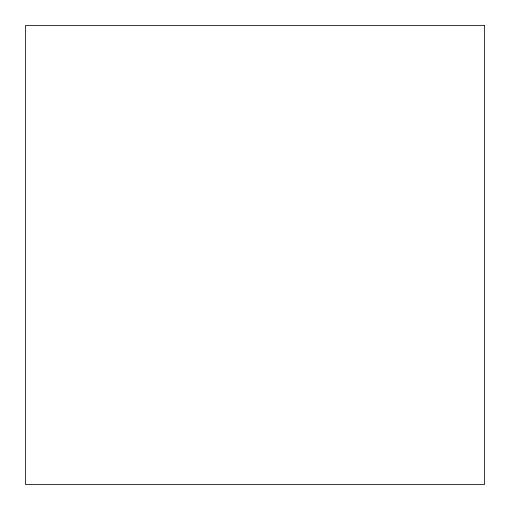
<?xml version="1.0" encoding="UTF-8"?>
<svg xmlns="http://www.w3.org/2000/svg" width="510" height="510" viewBox="0 0 510 510"><rect width="100%" height="100%" fill="white"/><g stroke="black" fill="none" stroke-linecap="round" stroke-linejoin="round"><path stroke-width="0.76" d="M484.5 25.5L25.5 25.5L25.5 484.5L484.5 484.5L484.5 25.5"/></g></svg>
